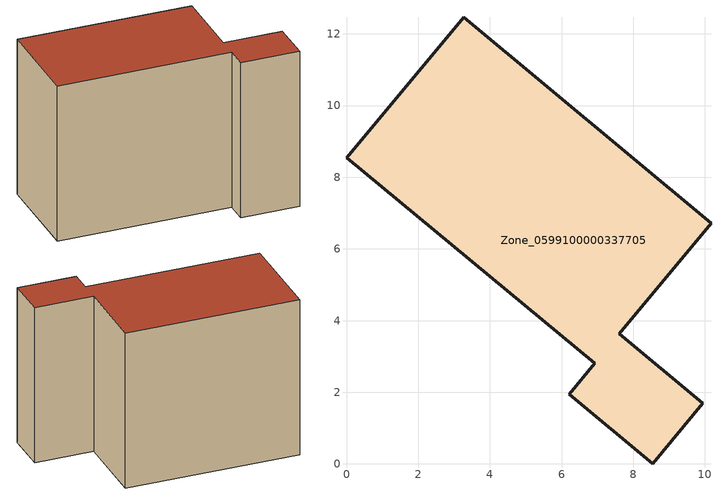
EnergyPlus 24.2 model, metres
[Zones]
Zone_0599100000337705
 floor ground (C_G): 6.21,1.95 6.92,2.81 0,8.55 3.27,12.47 10.17,6.71 7.61,3.64 9.94,1.69 8.54,0 z0
 wall outside (C_F): 6.92,2.81 6.21,1.95 8.54,0 9.94,1.69 7.61,3.64 10.17,6.71 3.27,12.47 0,8.55 6.92,2.81 z0:8.39
 roof outside (C_R): 3.27,12.47 0,8.55 6.92,2.81 6.21,1.95 8.54,0 9.94,1.69 7.61,3.64 10.17,6.71 z8.39
[BUILDING]
Pand.0599100000337705: North Axis=0; Terrain=City; Loads Convergence Tolerance Value=0.04; Temperature Convergence Tolerance Value=0.4; Solar Distribution=FullExterior; Maximum Number of Warmup Days=25; Minimum Number of Warmup Days=1
[Site:Location]
Rotterdam.The.Hague.AP_ZH_NLD Design_Conditions: Latitude=51.96; Longitude=4.45; Time Zone=1; Elevation=-4.5
[SITE:GROUNDTEMPERATURE:BUILDINGSURFACE]
18, 18, 18, 18, 18, 18, 18, 18, 18, 18, 18, 18
[MATERIAL] Thermal Absorptance=0.9; Solar Absorptance=0.7; Visible Absorptance=0.7
Name | Roughness | Thickness | Conductivity | Density | Specific Heat
G.TI.1975-1991 | MediumSmooth | 0.15 | 0.288461 | 540 | 1210
F.TI.1975-1991 | Rough | 0.3 | 0.230769 | 1920 | 840
R.TI.1975-1991 | MediumRough | 0.2 | 0.153846 | 1500 | 1000
[CONSTRUCTION]
C_G: G.TI.1975-1991
C_F: F.TI.1975-1991
C_R: R.TI.1975-1991
[ZONE]
Zone_0599100000337705: Type=1; Multiplier=1; Ceiling Height=Autocalculate; Volume=Autocalculate; Floor Area=autocalculate; Part of Total Floor Area=Yes
[ZONEINFILTRATION:DESIGNFLOWRATE]
Infil_Zone_0599100000337705: Zone or ZoneList or Space or SpaceList=Zone_0599100000337705; Schedule=AlwaysOn; Design Flow Rate Calculation Method=Flow/Area; Flow Rate per Floor Area=0.003; Constant Term Coefficient=1; Temperature Term Coefficient=0; Velocity Term Coefficient=0; Velocity Squared Term Coefficient=0
[HVACTEMPLATE:ZONE:IDEALLOADSAIRSYSTEM]
Zone_0599100000337705: Maximum Heating Supply Air Temperature=50; Minimum Cooling Supply Air Temperature=13; Maximum Heating Supply Air Humidity Ratio=0.0156; Minimum Cooling Supply Air Humidity Ratio=0.0077; Heating Limit=NoLimit; Cooling Limit=NoLimit; Dehumidification Control Type=ConstantSensibleHeatRatio; Cooling Sensible Heat Ratio=0.7; Dehumidification Setpoint=60; Humidification Control Type=None; Humidification Setpoint=30; Outdoor Air Method=None; Outdoor Air Flow Rate per Person=0.00944; Outdoor Air Flow Rate per Zone Floor Area=0; Outdoor Air Flow Rate per Zone=0; Demand Controlled Ventilation Type=None; Outdoor Air Economizer Type=NoEconomizer; Heat Recovery Type=None; Sensible Heat Recovery Effectiveness=0.7; Latent Heat Recovery Effectiveness=0.65
[ZONECONTROL:THERMOSTAT]
ThermostatControl_Zone_0599100000337705: Zone or ZoneList=Zone_0599100000337705; Control Type Schedule=DualSetpointControlType; Control 1=Thermostat_Zone_0599100000337705; Temperature Difference Between Cutout And Setpoint=0
[THERMOSTATSETPOINT:DUALSETPOINT]
Thermostat_Zone_0599100000337705: Heating Setpoint Temperature Schedule=HeatingSetpoint_Zone_0599100000337705; Cooling Setpoint Temperature Schedule=CoolingSetpoint_Zone_0599100000337705
[SCHEDULE:COMPACT]
HeatingSetpoint_Zone_0599100000337705: Through: 12/31, For: AllDays, Until: 24:00, 21
CoolingSetpoint_Zone_0599100000337705: Through: 12/31, For: AllDays, Until: 24:00, 24
DualSetpointControlType: Through: 12/31, For: AllDays, Until: 24:00, 4
AlwaysOn: Through: 12/31, For: AllDays, Until: 24:00, 1
